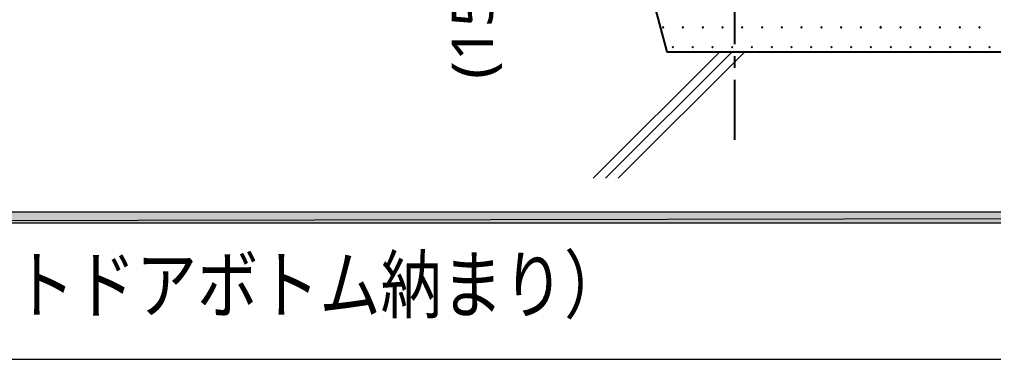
# Model space of a CAD drawing. Header units: millimetres. Extents: x 0 to 420, y 0 to 297.
# Drawn here: x 96.8 to 158.3, y 157 to 178.5 of the extents above; entities that cross this region are included whole.
import ezdxf
from ezdxf.enums import TextEntityAlignment as Align

# ---------------------------------------------------------------- set-up
doc = ezdxf.new("R2010")
doc.units = ezdxf.units.MM
doc.styles.add('kst32b', font='NotoSansJP-Variable.ttf')

msp = doc.modelspace()

# ---------------------------------------------------------------- hatches: boundary and pattern name
for points in [[(137.435, 178.033), (137.414, 178.012), (137.393, 177.99), (137.414, 177.969), (137.435, 177.948), (137.456, 177.969), (137.478, 177.99), (137.456, 178.012), (137.435, 178.033)], [(138.684, 178.033), (138.663, 178.012), (138.642, 177.99), (138.663, 177.969), (138.684, 177.948), (138.705, 177.969), (138.726, 177.99), (138.705, 178.012), (138.684, 178.033)], [(139.933, 178.033), (139.912, 178.012), (139.891, 177.99), (139.912, 177.969), (139.933, 177.948), (139.954, 177.969), (139.975, 177.99), (139.954, 178.012), (139.933, 178.033)], [(141.182, 178.033), (141.161, 178.012), (141.139, 177.99), (141.161, 177.969), (141.182, 177.948), (141.203, 177.969), (141.224, 177.99), (141.203, 178.012), (141.182, 178.033)], [(142.43, 178.033), (142.409, 178.012), (142.388, 177.99), (142.409, 177.969), (142.43, 177.948), (142.452, 177.969), (142.473, 177.99), (142.452, 178.012), (142.43, 178.033)], [(143.679, 178.033), (143.658, 178.012), (143.637, 177.99), (143.658, 177.969), (143.679, 177.948), (143.701, 177.969), (143.722, 177.99), (143.701, 178.012), (143.679, 178.033)], [(144.928, 178.033), (144.907, 178.012), (144.886, 177.99), (144.907, 177.969), (144.928, 177.948), (144.949, 177.969), (144.971, 177.99), (144.949, 178.012), (144.928, 178.033)], [(146.177, 178.033), (146.156, 178.012), (146.135, 177.99), (146.156, 177.969), (146.177, 177.948), (146.198, 177.969), (146.219, 177.99), (146.198, 178.012), (146.177, 178.033)], [(147.426, 178.033), (147.405, 178.012), (147.384, 177.99), (147.405, 177.969), (147.426, 177.948), (147.447, 177.969), (147.468, 177.99), (147.447, 178.012), (147.426, 178.033)], [(148.675, 178.033), (148.654, 178.012), (148.632, 177.99), (148.654, 177.969), (148.675, 177.948), (148.696, 177.969), (148.717, 177.99), (148.696, 178.012), (148.675, 178.033)], [(149.924, 178.033), (149.902, 178.012), (149.881, 177.99), (149.902, 177.969), (149.924, 177.948), (149.945, 177.969), (149.966, 177.99), (149.945, 178.012), (149.924, 178.033)], [(151.172, 178.033), (151.151, 178.012), (151.13, 177.99), (151.151, 177.969), (151.172, 177.948), (151.194, 177.969), (151.215, 177.99), (151.194, 178.012), (151.172, 178.033)], [(152.421, 178.033), (152.4, 178.012), (152.379, 177.99), (152.4, 177.969), (152.421, 177.948), (152.442, 177.969), (152.463, 177.99), (152.442, 178.012), (152.421, 178.033)], [(153.67, 178.033), (153.649, 178.012), (153.628, 177.99), (153.649, 177.969), (153.67, 177.948), (153.691, 177.969), (153.712, 177.99), (153.691, 178.012), (153.67, 178.033)], [(154.919, 178.033), (154.898, 178.012), (154.877, 177.99), (154.898, 177.969), (154.919, 177.948), (154.94, 177.969), (154.961, 177.99), (154.94, 178.012), (154.919, 178.033)], [(156.168, 178.033), (156.146, 178.012), (156.125, 177.99), (156.146, 177.969), (156.168, 177.948), (156.189, 177.969), (156.21, 177.99), (156.189, 178.012), (156.168, 178.033)], [(157.417, 178.033), (157.395, 178.012), (157.374, 177.99), (157.395, 177.969), (157.417, 177.948), (157.438, 177.969), (157.459, 177.99), (157.438, 178.012), (157.417, 178.033)], [(138.049, 176.784), (138.028, 176.763), (138.007, 176.742), (138.028, 176.721), (138.049, 176.699), (138.07, 176.721), (138.091, 176.742), (138.07, 176.763), (138.049, 176.784)], [(139.298, 176.784), (139.277, 176.763), (139.255, 176.742), (139.277, 176.721), (139.298, 176.699), (139.319, 176.721), (139.34, 176.742), (139.319, 176.763), (139.298, 176.784)], [(140.547, 176.784), (140.526, 176.763), (140.504, 176.742), (140.526, 176.721), (140.547, 176.699), (140.568, 176.721), (140.589, 176.742), (140.568, 176.763), (140.547, 176.784)], [(141.796, 176.784), (141.774, 176.763), (141.753, 176.742), (141.774, 176.721), (141.796, 176.699), (141.817, 176.721), (141.838, 176.742), (141.817, 176.763), (141.796, 176.784)], [(143.044, 176.784), (143.023, 176.763), (143.002, 176.742), (143.023, 176.721), (143.044, 176.699), (143.066, 176.721), (143.087, 176.742), (143.066, 176.763), (143.044, 176.784)], [(144.293, 176.784), (144.272, 176.763), (144.251, 176.742), (144.272, 176.721), (144.293, 176.699), (144.314, 176.721), (144.336, 176.742), (144.314, 176.763), (144.293, 176.784)], [(145.542, 176.784), (145.521, 176.763), (145.5, 176.742), (145.521, 176.721), (145.542, 176.699), (145.563, 176.721), (145.584, 176.742), (145.563, 176.763), (145.542, 176.784)], [(146.791, 176.784), (146.77, 176.763), (146.749, 176.742), (146.77, 176.721), (146.791, 176.699), (146.812, 176.721), (146.833, 176.742), (146.812, 176.763), (146.791, 176.784)], [(148.061, 176.784), (148.04, 176.763), (148.019, 176.742), (148.04, 176.721), (148.061, 176.699), (148.082, 176.721), (148.103, 176.742), (148.082, 176.763), (148.061, 176.784)], [(149.31, 176.784), (149.288, 176.763), (149.267, 176.742), (149.288, 176.721), (149.31, 176.699), (149.331, 176.721), (149.352, 176.742), (149.331, 176.763), (149.31, 176.784)], [(150.559, 176.784), (150.537, 176.763), (150.516, 176.742), (150.537, 176.721), (150.559, 176.699), (150.58, 176.721), (150.601, 176.742), (150.58, 176.763), (150.559, 176.784)], [(151.807, 176.784), (151.786, 176.763), (151.765, 176.742), (151.786, 176.721), (151.807, 176.699), (151.829, 176.721), (151.85, 176.742), (151.829, 176.763), (151.807, 176.784)], [(153.056, 176.784), (153.035, 176.763), (153.014, 176.742), (153.035, 176.721), (153.056, 176.699), (153.077, 176.721), (153.099, 176.742), (153.077, 176.763), (153.056, 176.784)], [(154.305, 176.784), (154.284, 176.763), (154.263, 176.742), (154.284, 176.721), (154.305, 176.699), (154.326, 176.721), (154.347, 176.742), (154.326, 176.763), (154.305, 176.784)], [(155.554, 176.784), (155.533, 176.763), (155.512, 176.742), (155.533, 176.721), (155.554, 176.699), (155.575, 176.721), (155.596, 176.742), (155.575, 176.763), (155.554, 176.784)], [(156.803, 176.784), (156.782, 176.763), (156.76, 176.742), (156.782, 176.721), (156.803, 176.699), (156.824, 176.721), (156.845, 176.742), (156.824, 176.763), (156.803, 176.784)], [(158.052, 176.784), (158.03, 176.763), (158.009, 176.742), (158.03, 176.721), (158.052, 176.699), (158.073, 176.721), (158.094, 176.742), (158.073, 176.763), (158.052, 176.784)]]:
    msp.add_hatch(color=7).paths.add_polyline_path(points)
h = msp.add_hatch(color=7)
h.paths.add_polyline_path([(394.166, 165.629), (394.166, 166.328), (26.183, 165.629), (394.166, 165.629)])
h.paths.add_polyline_path([(394.166, 166.328), (26.183, 165.629), (26.183, 166.328), (394.166, 166.328)])

# ---------------------------------------------------------------- linework, layer by layer
at = {"lineweight": 25}
for points in [[(136.059, 182.457), (137.668, 176.445)], [(141.965, 176.932), (141.965, 180.721)], [(137.668, 176.445), (171.683, 176.445)], [(141.965, 175.429), (141.965, 176.17)], [(141.965, 170.878), (141.965, 174.667)]]:
    msp.add_lwpolyline(points, dxfattribs=at)
at = {"lineweight": 0}
for points in [[(137.435, 178.033), (137.414, 178.012), (137.393, 177.99), (137.414, 177.969), (137.435, 177.948), (137.456, 177.969), (137.478, 177.99), (137.456, 178.012)], [(138.684, 178.033), (138.663, 178.012), (138.642, 177.99), (138.663, 177.969), (138.684, 177.948), (138.705, 177.969), (138.726, 177.99), (138.705, 178.012)], [(139.933, 178.033), (139.912, 178.012), (139.891, 177.99), (139.912, 177.969), (139.933, 177.948), (139.954, 177.969), (139.975, 177.99), (139.954, 178.012)], [(141.182, 178.033), (141.161, 178.012), (141.139, 177.99), (141.161, 177.969), (141.182, 177.948), (141.203, 177.969), (141.224, 177.99), (141.203, 178.012)], [(142.43, 178.033), (142.409, 178.012), (142.388, 177.99), (142.409, 177.969), (142.43, 177.948), (142.452, 177.969), (142.473, 177.99), (142.452, 178.012)], [(143.679, 178.033), (143.658, 178.012), (143.637, 177.99), (143.658, 177.969), (143.679, 177.948), (143.701, 177.969), (143.722, 177.99), (143.701, 178.012)], [(144.928, 178.033), (144.907, 178.012), (144.886, 177.99), (144.907, 177.969), (144.928, 177.948), (144.949, 177.969), (144.971, 177.99), (144.949, 178.012)], [(146.177, 178.033), (146.156, 178.012), (146.135, 177.99), (146.156, 177.969), (146.177, 177.948), (146.198, 177.969), (146.219, 177.99), (146.198, 178.012)], [(147.426, 178.033), (147.405, 178.012), (147.384, 177.99), (147.405, 177.969), (147.426, 177.948), (147.447, 177.969), (147.468, 177.99), (147.447, 178.012)], [(148.675, 178.033), (148.654, 178.012), (148.632, 177.99), (148.654, 177.969), (148.675, 177.948), (148.696, 177.969), (148.717, 177.99), (148.696, 178.012)], [(149.924, 178.033), (149.902, 178.012), (149.881, 177.99), (149.902, 177.969), (149.924, 177.948), (149.945, 177.969), (149.966, 177.99), (149.945, 178.012)], [(151.172, 178.033), (151.151, 178.012), (151.13, 177.99), (151.151, 177.969), (151.172, 177.948), (151.194, 177.969), (151.215, 177.99), (151.194, 178.012)], [(152.421, 178.033), (152.4, 178.012), (152.379, 177.99), (152.4, 177.969), (152.421, 177.948), (152.442, 177.969), (152.463, 177.99), (152.442, 178.012)], [(153.67, 178.033), (153.649, 178.012), (153.628, 177.99), (153.649, 177.969), (153.67, 177.948), (153.691, 177.969), (153.712, 177.99), (153.691, 178.012)], [(154.919, 178.033), (154.898, 178.012), (154.877, 177.99), (154.898, 177.969), (154.919, 177.948), (154.94, 177.969), (154.961, 177.99), (154.94, 178.012)], [(156.168, 178.033), (156.146, 178.012), (156.125, 177.99), (156.146, 177.969), (156.168, 177.948), (156.189, 177.969), (156.21, 177.99), (156.189, 178.012)], [(157.417, 178.033), (157.395, 178.012), (157.374, 177.99), (157.395, 177.969), (157.417, 177.948), (157.438, 177.969), (157.459, 177.99), (157.438, 178.012)], [(138.049, 176.784), (138.028, 176.763), (138.007, 176.742), (138.028, 176.721), (138.049, 176.699), (138.07, 176.721), (138.091, 176.742), (138.07, 176.763)], [(139.298, 176.784), (139.277, 176.763), (139.255, 176.742), (139.277, 176.721), (139.298, 176.699), (139.319, 176.721), (139.34, 176.742), (139.319, 176.763)], [(140.547, 176.784), (140.526, 176.763), (140.504, 176.742), (140.526, 176.721), (140.547, 176.699), (140.568, 176.721), (140.589, 176.742), (140.568, 176.763)], [(141.796, 176.784), (141.774, 176.763), (141.753, 176.742), (141.774, 176.721), (141.796, 176.699), (141.817, 176.721), (141.838, 176.742), (141.817, 176.763)], [(143.044, 176.784), (143.023, 176.763), (143.002, 176.742), (143.023, 176.721), (143.044, 176.699), (143.066, 176.721), (143.087, 176.742), (143.066, 176.763)], [(144.293, 176.784), (144.272, 176.763), (144.251, 176.742), (144.272, 176.721), (144.293, 176.699), (144.314, 176.721), (144.336, 176.742), (144.314, 176.763)], [(145.542, 176.784), (145.521, 176.763), (145.5, 176.742), (145.521, 176.721), (145.542, 176.699), (145.563, 176.721), (145.584, 176.742), (145.563, 176.763)], [(146.791, 176.784), (146.77, 176.763), (146.749, 176.742), (146.77, 176.721), (146.791, 176.699), (146.812, 176.721), (146.833, 176.742), (146.812, 176.763)], [(148.061, 176.784), (148.04, 176.763), (148.019, 176.742), (148.04, 176.721), (148.061, 176.699), (148.082, 176.721), (148.103, 176.742), (148.082, 176.763)], [(149.31, 176.784), (149.288, 176.763), (149.267, 176.742), (149.288, 176.721), (149.31, 176.699), (149.331, 176.721), (149.352, 176.742), (149.331, 176.763)], [(150.559, 176.784), (150.537, 176.763), (150.516, 176.742), (150.537, 176.721), (150.559, 176.699), (150.58, 176.721), (150.601, 176.742), (150.58, 176.763)], [(151.807, 176.784), (151.786, 176.763), (151.765, 176.742), (151.786, 176.721), (151.807, 176.699), (151.829, 176.721), (151.85, 176.742), (151.829, 176.763)], [(153.056, 176.784), (153.035, 176.763), (153.014, 176.742), (153.035, 176.721), (153.056, 176.699), (153.077, 176.721), (153.099, 176.742), (153.077, 176.763)], [(154.305, 176.784), (154.284, 176.763), (154.263, 176.742), (154.284, 176.721), (154.305, 176.699), (154.326, 176.721), (154.347, 176.742), (154.326, 176.763)], [(155.554, 176.784), (155.533, 176.763), (155.512, 176.742), (155.533, 176.721), (155.554, 176.699), (155.575, 176.721), (155.596, 176.742), (155.575, 176.763)], [(156.803, 176.784), (156.782, 176.763), (156.76, 176.742), (156.782, 176.721), (156.803, 176.699), (156.824, 176.721), (156.845, 176.742), (156.824, 176.763)], [(158.052, 176.784), (158.03, 176.763), (158.009, 176.742), (158.03, 176.721), (158.052, 176.699), (158.073, 176.721), (158.094, 176.742), (158.073, 176.763)], [(394.166, 165.629), (394.166, 166.328), (26.183, 165.629)], [(394.166, 166.328), (26.183, 165.629), (26.183, 166.328)]]:
    msp.add_lwpolyline(points, close=True, dxfattribs=at)
at = {"lineweight": 13}
for points in [[(141.012, 176.445), (133.011, 168.465)], [(141.796, 176.445), (133.795, 168.465)], [(142.6, 176.445), (134.599, 168.465)], [(394.166, 156.993), (26.183, 156.993)]]:
    msp.add_lwpolyline(points, dxfattribs=at)

# ---------------------------------------------------------------- texts
at = {"style": 'kst32b'}
for s, height, p, p2 in [('(15)', 2.5989, (126.683, 174.731), (126.683, 181.228)), ('簡易気密型鋼製建具枠（オートドアボトム納まり）', 3.49081, (46.186, 159.978), (135.04, 159.978))]:
    msp.add_text(s, height=height, dxfattribs=at).set_placement(p, p2, align=Align.FIT)

doc.saveas('drawing.dxf')
